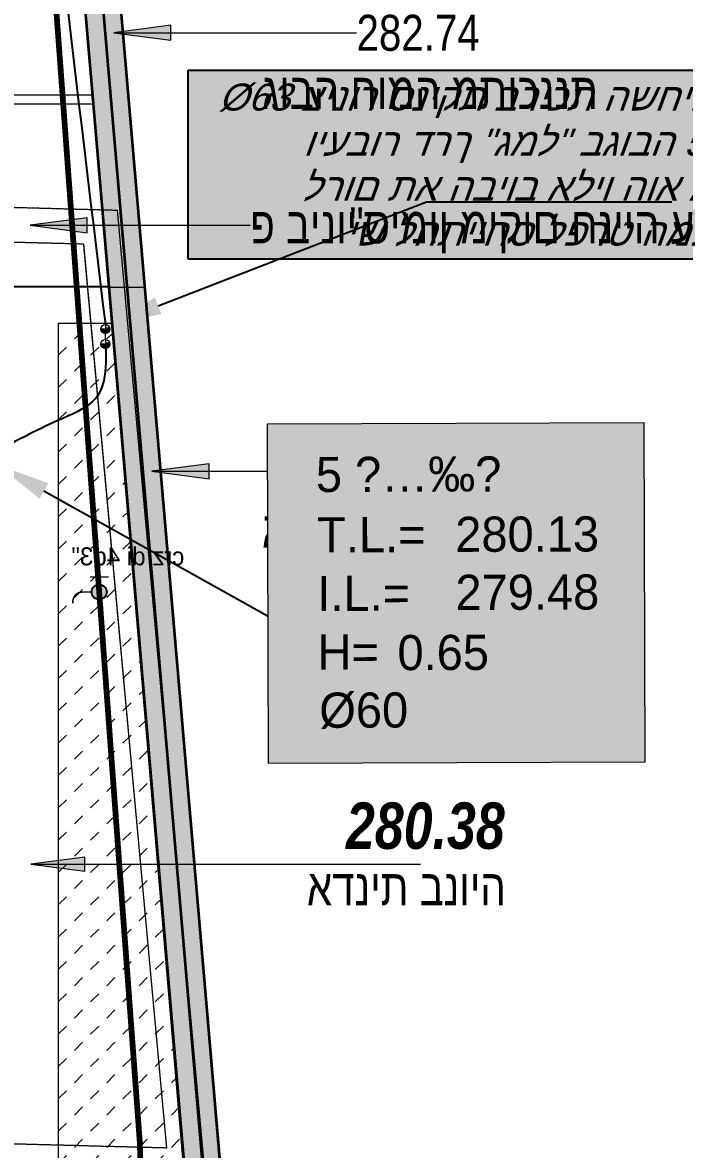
# Model space of a CAD drawing. Header units: centimetres. Extents: x 14435 to 32127, y -4289 to 2500.
# Drawn here: x 27808 to 28175, y -1611 to -985 of the extents above; entities that cross this region are included whole.
import ezdxf
from ezdxf import colors
from ezdxf.entities.mleader import LeaderData, LeaderLine
from ezdxf.lldxf.tags import DXFTag
from ezdxf.math import Vec2, Vec3

# ---------------------------------------------------------------- set-up
doc = ezdxf.new("R2010")
doc.units = ezdxf.units.CM
doc.set_wipeout_variables(frame=1)
doc.linetypes.add('Dash 1_5mm', pattern=[0.3, 0.15, -0.15])
doc.linetypes.add('Dash Tiny', pattern=[0.12, 0.06, -0.06])
for name, color, linetype in [('A', 251, 'Continuous'), ('BLACK', 250, 'Continuous'), ('cold water', 150, 'Continuous'), ('hot water', 1, 'Continuous'), ('num of plumbing', 250, 'Continuous'), ('text', 250, 'Continuous'), ('ברז גן', 5, 'Continuous')]:
    doc.layers.add(name, color=color, linetype=linetype)
for name, color, linetype, lineweight in [('A-DETL', 7, 'Continuous', 5), ('A-FLOR', 7, 'Continuous', 13), ('A-FLOR-HRAL', 7, 'Continuous', 5), ('A-FLOR-PATT', 7, 'Continuous', 13), ('A-WALL', 7, 'Continuous', 13), ('A-WALL-PATT', 7, 'Continuous', 35), ('G-ANNO-DIMS', 7, 'Continuous', 5), ('G-ANNO-TEXT', 7, 'Continuous', 5)]:
    doc.layers.add(name, color=color, linetype=linetype, lineweight=lineweight)
for name, color, linetype, lineweight, true_color in [('PDF_0-Buildline', 4, 'Continuous', 5, 0x00ffff), ('PDF_0-GDR', 3, 'Continuous', 5, 0x00ff00), ('PDF__THUM_SHIVUK', 30, 'Continuous', 5, 0xff7f00), ('PDF_C1660_0_1', 3, 'Continuous', 5, 0x00ff00), ('מפת מדידה_dwg', 8, 'Continuous', 5, 0x767676)]:
    doc.layers.add(name, color=color, linetype=linetype, lineweight=lineweight, true_color=true_color)
doc.styles.add('Arial_10', font='arial.ttf', dxfattribs={"width": 0.8, "height": 20})
doc.styles.add('Arial_B_I', font='arialbi.ttf', dxfattribs={"width": 0.8, "height": 25.793651})
doc.styles.add('MUR', font='MIRYL', dxfattribs={"oblique": 20})
doc.styles.add('SH20', font='simpheb', dxfattribs={"height": 20})
doc.styles.add('SIVAN_M', font='SIVAN_M.shx', dxfattribs={"height": 0.4})
tags = doc.linetypes.add('DRAIN2', pattern='A,401.125552,-120.118606,["Drain",Standard,S=106.77204,R=0,X=0,Y=-53.993048],-453.689436', length=974.933594).pattern_tags.tags
tags[6] = DXFTag(74, 10)
tags = doc.linetypes.add('WATER', pattern='A,7.5,-1.155096,["Water",Standard,S=1.5,R=0,X=0,Y=-0.35773],-8.414339,7.5', length=24.569435).pattern_tags.tags
tags[6] = DXFTag(74, 10)

# ---------------------------------------------------------------- blocks, each defined once
blk = doc.blocks.new('Top Rail Type - Top Rail_Internal_-1047668-קרקע פיתוח')
at = {"layer": 'A-FLOR-HRAL'}
for p, q in [((1361.48, -2562.05), (1048.43, -2562.05)), ((1361.48, -2562.05), (1361.48, -2567.05)), ((1361.48, -2567.05), (1048.43, -2567.05))]:
    blk.add_line(p, q, dxfattribs=at)
blk = doc.blocks.new('מפת מדידה_dwg-896485-קרקע פיתוח')
at = {"layer": 'PDF_0-Buildline', "color": 131, "lineweight": 13, "true_color": 0xaaffff, "flags": 128}
for points in [[(31974.53, 23936.08), (32580.85, 23680.01), (32429.54, 23157.28), (31765.01, 23437.69)], [(31985.11, 23909.63), (32556.52, 23669.43), (32416.84, 23184.79), (31791.47, 23448.27)]]:
    blk.add_lwpolyline(points, close=True, dxfattribs=at)
at = {"layer": 'PDF_0-GDR', "color": 81, "lineweight": 13, "true_color": 0xaaffaa, "flags": 128}
for points in [[(32374.51, 23011.25), (32997.77, 25122.28), (32147.01, 25373.06), (31040.17, 25882.04), (30300.52, 23866.25)], [(33944.87, 24842), (33016.82, 25115.93), (32408.37, 23055.69)]]:
    blk.add_lwpolyline(points, dxfattribs=at)
at = {"layer": 'PDF__THUM_SHIVUK', "color": 41, "true_color": 0xffd4aa, "flags": 128}
blk.add_lwpolyline([(31033.83, 25895.27), (32150.71, 25382.06), (33009.94, 25128.63), (32343.83, 22871.05), (31923.74, 23045.64), (31504.71, 23223.94), (31087.79, 23405.95), (30672.46, 23591.65), (30259.25, 23781.59)], dxfattribs=at)
at = {"layer": 'PDF_C1660_0_1', "color": 81, "lineweight": 13, "true_color": 0xaaffaa}
blk.add_line((33010.47, 25128.63), (32343.83, 22870.52), dxfattribs=at)
blk = doc.blocks.new('pituah')
at = {"layer": 'A-FLOR-PATT', "lineweight": 5, "true_color": 0x85a877}
h = blk.add_hatch(dxfattribs=at)
h.set_pattern_fill('FP_43', color=252, style=0, pattern_type=2)
h.set_pattern_definition([(45, (59213.416, -9548.803), (-8.980256, 8.980256), [6.35, -6.35])])
h.paths.add_polyline_path([(60577.06, -12855.46), (60632.49, -12855.46), (60579.41, -12237.37), (60549.83, -12237.37), (60549.83, -12855.46)], flags=0)
at = {"layer": 'A-WALL-PATT', "lineweight": 13, "true_color": 0x636466}
for points in [[(60577.06, -12209.93), (60596.98, -12208.22), (60465.6, -10678.27), (60445.67, -10679.98), (60556.4, -11969.41)], [(60661.41, -12958.46), (60596.98, -12208.22), (60577.06, -12209.93), (60641.33, -12958.46), (60651.37, -12958.46)]]:
    blk.add_hatch(color=251, dxfattribs=at).paths.add_polyline_path(points, flags=0)
at = {"layer": 'G-ANNO-DIMS'}
blk.add_hatch(color=256, dxfattribs=at).paths.add_polyline_path([(60534.41, -12537.91), (60564.41, -12541.86), (60564.41, -12533.96)], flags=0)
at = {"layer": 'G-ANNO-TEXT'}
for points in [[(60580.42, -12076.11), (60612.17, -12080.29), (60612.17, -12071.93)], [(60533.95, -12183.06), (60565.7, -12187.24), (60565.7, -12178.88)], [(60601.58, -12319.65), (60633.33, -12323.83), (60633.33, -12315.47)]]:
    blk.add_hatch(color=256, dxfattribs=at).paths.add_polyline_path(points, flags=0)
at = {"layer": 'A-DETL', "color": 176, "lineweight": 35, "true_color": 0x000080}
blk.add_line((60454.78, -10669.16), (60656.2, -13014.65), dxfattribs=at)
at = {"layer": 'A-DETL', "color": 2, "linetype": 'Dash 1_5mm', "lineweight": 13, "true_color": 0xffff00}
for p, q in [((59924.42, -12156.66), (60582.36, -12174.62)), ((59943.9, -12177.45), (60563.54, -12193.33)), ((60563.54, -12193.33), (60609.74, -12695.57)), ((60609.74, -12695.57), (59931.36, -12677.65))]:
    blk.add_line(p, q, dxfattribs=at)
at = {"layer": 'A-DETL'}
blk.add_line((60577.24, -12217.37), (60597.77, -12217.37), dxfattribs=at)
at = {"layer": 'A-DETL', "linetype": 'Dash Tiny'}
blk.add_line((60646.11, -12897.2), (60597.99, -12336.77), dxfattribs=at)
at = {"layer": 'A-FLOR'}
for p, q in [((60258.49, -12216.77), (60577.64, -12216.77)), ((60577.69, -12217.37), (60524.83, -12217.37)), ((60549.83, -12855.46), (60549.83, -12237.37)), ((60549.83, -12237.37), (60579.41, -12237.37))]:
    blk.add_line(p, q, dxfattribs=at)
at = {"layer": 'A-WALL', "lineweight": 35}
for p, q in [((60661.41, -12958.46), (60463.89, -10658.34)), ((60445.67, -10679.98), (60634.32, -12876.77))]:
    blk.add_line(p, q, dxfattribs=at)
at = {"layer": 'G-ANNO-DIMS'}
for p, q in [((60564.41, -12533.96), (60534.41, -12537.91)), ((60564.41, -12541.86), (60564.41, -12533.96)), ((60534.41, -12537.91), (60564.41, -12541.86)), ((60534.41, -12537.91), (60750.7, -12537.91))]:
    blk.add_line(p, q, dxfattribs=at)
at = {"layer": 'G-ANNO-TEXT'}
for p, q in [((60612.17, -12071.93), (60580.42, -12076.11)), ((60612.17, -12080.29), (60612.17, -12071.93)), ((60580.42, -12076.11), (60612.17, -12080.29)), ((60580.42, -12076.11), (60659.69, -12076.11)), ((60659.69, -12076.11), (60715.25, -12076.11)), ((60565.7, -12178.88), (60533.95, -12183.06)), ((60565.7, -12187.24), (60565.7, -12178.88)), ((60533.95, -12183.06), (60565.7, -12187.24)), ((60533.95, -12183.06), (60656.23, -12183.06)), ((60633.33, -12315.47), (60601.58, -12319.65)), ((60633.33, -12323.83), (60633.33, -12315.47)), ((60601.58, -12319.65), (60633.33, -12323.83)), ((60601.58, -12319.65), (60659.69, -12319.65)), ((60659.69, -12319.65), (60715.25, -12319.65))]:
    blk.add_line(p, q, dxfattribs=at)
at = {"layer": 'A-FLOR-HRAL'}
blk.add_blockref('Top Rail Type - Top Rail_Internal_-1047668-קרקע פיתוח', (59207.07, -9548.8), dxfattribs=at)
at = {"layer": 'מפת מדידה_dwg', "color": 31, "true_color": 0xffbfaa, "rotation": 21.33280097992486}
blk.add_blockref('מפת מדידה_dwg-896485-קרקע פיתוח', (38848.27, -46084.56), dxfattribs=at)
at = {"layer": 'G-ANNO-DIMS', "insert": (60709.38, -12503.62), "char_height": 25.794, "width": 99.1684, "attachment_point": 1, "line_spacing_factor": 0.941778, "style": 'Arial_B_I'}
blk.add_mtext('280.38', dxfattribs=at)
at = {"layer": 'G-ANNO-TEXT', "char_height": 20, "attachment_point": 1, "style": 'Arial_10'}
for s, insert, width in [('282.74', (60715.25, -12066.11), 84.6582), ('גובה חומה מתוכננת', (60662.86, -12098.53), 211.6455), ('\\fArial|b0|i0|c177|p34|;\\W.8;"', (60711.27, -12173.06), 9.6202), ('פ בינוי', (60656.23, -12173.06), 66.7004), ('סימון מיקום חנייה ע', (60719.2, -12173.06), 207.156), ('282.53', (60715.25, -12309.65), 84.6582), ('גובה חומה מתוכננת', (60662.86, -12342.06), 211.6455), ('אדנית בנויה', (60687.71, -12540.82), 125.0632)]:
    blk.add_mtext(s, dxfattribs=dict(at, insert=insert, width=width))
blk = doc.blocks.new('G_LABELD')
blk.add_wipeout([(0, 193.3), (214.2, 193.3), (214.2, 0), (0, 0)])
at = {"true_color": 0xffffff, "transparency": 33554687}
h = blk.add_hatch(color=7, dxfattribs=at)
h.dxf.hatch_style = 1
h.paths.add_polyline_path([(214.2, 193.3), (0, 193.3), (0, 0), (214.2, 0)])
h.paths.add_polyline_path([(101.57, 82.02), (134.87, 82.02), (134.87, 112.02), (101.57, 112.02)], flags=24)
h.paths.add_polyline_path([(101.57, 115.07), (144.17, 115.07), (144.17, 145.07), (101.57, 145.07)], flags=24)
h.paths.add_polyline_path([(23, 48.33), (71.1, 48.33), (71.1, 78.33), (23, 78.33)], flags=24)
h.paths.add_polyline_path([(23.9, 15.2), (54.08, 15.2), (54.08, 45.2), (23.9, 45.2)], flags=24)
h.paths.add_polyline_path([(23, 81.67), (93, 81.67), (93, 111.67), (23, 111.67)], flags=24)
h.paths.add_polyline_path([(68.49, 47.86), (98.67, 47.86), (98.67, 77.86), (68.49, 77.86)], flags=24)
h.paths.add_polyline_path([(22.36, 149.37), (148.55, 149.37), (148.55, 179.37), (22.36, 179.37)], flags=24)
h.paths.add_polyline_path([(23, 115), (102.52, 115), (102.52, 145), (23, 145)], flags=24)
at = {"color": 0, "linetype": 'Continuous', "lineweight": 13}
for p, q in [((0, 193.3), (214.2, 193.3)), ((0, 0), (0, 193.3)), ((214.2, 0), (214.2, 193.3)), ((214.2, 0), (0, 0))]:
    blk.add_line(p, q, dxfattribs=at)
at = {"color": 0, "lineweight": 9, "style": 'SH20'}
for s, p in [('T.L.=', (28, 120)), ('I.L.=', (28, 86.67)), ('H=', (28, 53.33))]:
    blk.add_text(s, height=20, dxfattribs=at).set_placement(p)
blk.add_attdef('NUMBER', (27.36, 154.37), '', height=20, dxfattribs=at)
at = {"color": 0, "lineweight": 9}
for tag, p in [('TL', (106.57, 120.07)), ('IL', (106.57, 87.02)), ('H', (73.49, 52.86)), ('D', (28.9, 20.2))]:
    blk.add_attdef(tag, p, '', height=20, dxfattribs=at)
blk = doc.blocks.new('zekef m.k')
at = {"layer": 'hot water', "color": 5, "lineweight": 5, "ltscale": 20}
blk.add_line((3584, 2419.2, 6.4), (3580.7, 2419.2, 6.4), dxfattribs=at)
for centre in [(3578.2, 2419.2, 6.4), (3586.5, 2419.2, 6.4)]:
    blk.add_circle(centre, 2.5, dxfattribs=at)
at = {"layer": 'num of plumbing', "lineweight": 0}
for p, q in [((3575.7, 2419.2, 6.4), (3580.7, 2419.2, 6.4)), ((3578.2, 2420.81, 6.4), (3577.6, 2420.22, 6.4)), ((3578.2, 2420.11, 6.4), (3577.61, 2420.71, 6.4)), ((3578.2, 2419.5, 6.4), (3577.63, 2420.07, 6.4)), ((3578.2, 2421.43, 6.4), (3577.64, 2420.87, 6.4)), ((3578.2, 2420.2, 6.4), (3577.75, 2419.75, 6.4)), ((3578.2, 2420.73, 6.4), (3577.76, 2421.17, 6.4)), ((3578.2, 2419.59, 6.4), (3578, 2419.39, 6.4)), ((3578.2, 2421.34, 6.4), (3578.01, 2421.53, 6.4)), ((3578.2, 2421.7, 6.4), (3578.2, 2416.7, 6.4)), ((3578.46, 2421.69, 6.4), (3578.2, 2421.43, 6.4)), ((3578.97, 2421.58, 6.4), (3578.2, 2420.81, 6.4)), ((3579.39, 2421.4, 6.4), (3578.2, 2420.2, 6.4)), ((3580.34, 2419.2, 6.4), (3578.2, 2421.34, 6.4)), ((3579.76, 2421.15, 6.4), (3578.2, 2419.59, 6.4)), ((3579.73, 2419.2, 6.4), (3578.2, 2420.73, 6.4)), ((3579.11, 2419.2, 6.4), (3578.2, 2420.11, 6.4)), ((3578.5, 2419.2, 6.4), (3578.2, 2419.5, 6.4)), ((3578.42, 2419.2, 6.4), (3578.32, 2419.1, 6.4)), ((3580.69, 2419.02, 6.4), (3578.38, 2416.71, 6.4)), ((3578.53, 2416.72, 6.4), (3578.38, 2416.87, 6.4)), ((3580.08, 2420.85, 6.4), (3578.42, 2419.2, 6.4)), ((3580.69, 2419.46, 6.4), (3578.46, 2421.69, 6.4)), ((3580.11, 2417.59, 6.4), (3578.5, 2419.2, 6.4)), ((3579.04, 2419.2, 6.4), (3578.59, 2418.76, 6.4)), ((3579.02, 2416.84, 6.4), (3578.64, 2417.23, 6.4)), ((3579.65, 2419.2, 6.4), (3578.77, 2418.32, 6.4)), ((3579.81, 2417.28, 6.4), (3578.77, 2418.32, 6.4)), ((3579.44, 2417.03, 6.4), (3578.79, 2417.69, 6.4)), ((3580.26, 2419.2, 6.4), (3578.8, 2417.74, 6.4)), ((3580.34, 2420.5, 6.4), (3579.04, 2419.2, 6.4)), ((3580.36, 2417.95, 6.4), (3579.11, 2419.2, 6.4)), ((3580.5, 2418.21, 6.4), (3579.19, 2416.9, 6.4)), ((3580.43, 2420.34, 6.4), (3579.34, 2421.43, 6.4)), ((3580.54, 2420.09, 6.4), (3579.65, 2419.2, 6.4)), ((3580.56, 2418.37, 6.4), (3579.73, 2419.2, 6.4)), ((3580.67, 2419.61, 6.4), (3580.26, 2419.2, 6.4)), ((3580.68, 2418.86, 6.4), (3580.34, 2419.2, 6.4)), ((3584, 2419.2, 6.4), (3589, 2419.2, 6.4)), ((3586.5, 2420.81, 6.4), (3585.9, 2420.22, 6.4)), ((3586.5, 2420.11, 6.4), (3585.91, 2420.71, 6.4)), ((3586.5, 2419.5, 6.4), (3585.93, 2420.07, 6.4)), ((3586.5, 2421.43, 6.4), (3585.94, 2420.87, 6.4)), ((3586.5, 2420.2, 6.4), (3586.05, 2419.75, 6.4)), ((3586.5, 2420.73, 6.4), (3586.06, 2421.17, 6.4)), ((3586.5, 2419.59, 6.4), (3586.3, 2419.39, 6.4)), ((3586.5, 2421.34, 6.4), (3586.31, 2421.53, 6.4)), ((3586.5, 2421.7, 6.4), (3586.5, 2416.7, 6.4)), ((3586.76, 2421.69, 6.4), (3586.5, 2421.43, 6.4)), ((3587.27, 2421.58, 6.4), (3586.5, 2420.81, 6.4)), ((3587.69, 2421.4, 6.4), (3586.5, 2420.2, 6.4)), ((3588.64, 2419.2, 6.4), (3586.5, 2421.34, 6.4)), ((3588.06, 2421.15, 6.4), (3586.5, 2419.59, 6.4)), ((3588.03, 2419.2, 6.4), (3586.5, 2420.73, 6.4)), ((3587.41, 2419.2, 6.4), (3586.5, 2420.11, 6.4)), ((3586.8, 2419.2, 6.4), (3586.5, 2419.5, 6.4)), ((3586.72, 2419.2, 6.4), (3586.62, 2419.1, 6.4)), ((3588.99, 2419.02, 6.4), (3586.68, 2416.71, 6.4)), ((3586.83, 2416.72, 6.4), (3586.68, 2416.87, 6.4)), ((3588.38, 2420.85, 6.4), (3586.72, 2419.2, 6.4)), ((3588.99, 2419.46, 6.4), (3586.76, 2421.69, 6.4)), ((3588.41, 2417.59, 6.4), (3586.8, 2419.2, 6.4)), ((3587.34, 2419.2, 6.4), (3586.89, 2418.76, 6.4)), ((3587.32, 2416.84, 6.4), (3586.94, 2417.23, 6.4)), ((3587.95, 2419.2, 6.4), (3587.07, 2418.32, 6.4)), ((3588.11, 2417.28, 6.4), (3587.07, 2418.32, 6.4)), ((3587.74, 2417.03, 6.4), (3587.09, 2417.69, 6.4)), ((3588.56, 2419.2, 6.4), (3587.1, 2417.74, 6.4)), ((3588.64, 2420.5, 6.4), (3587.34, 2419.2, 6.4)), ((3588.66, 2417.95, 6.4), (3587.41, 2419.2, 6.4)), ((3588.8, 2418.21, 6.4), (3587.49, 2416.9, 6.4)), ((3588.73, 2420.34, 6.4), (3587.64, 2421.43, 6.4)), ((3588.84, 2420.09, 6.4), (3587.95, 2419.2, 6.4)), ((3588.86, 2418.37, 6.4), (3588.03, 2419.2, 6.4)), ((3588.97, 2419.61, 6.4), (3588.56, 2419.2, 6.4)), ((3588.98, 2418.86, 6.4), (3588.64, 2419.2, 6.4))]:
    blk.add_line(p, q, dxfattribs=at)
for centre in [(3578.2, 2419.2, 6.4), (3586.5, 2419.2, 6.4)]:
    blk.add_circle(centre, 2.5, dxfattribs=at)
for centre, start, end in [((3579.17, 2420.45, 6.4), 127.76098, 232.23902), ((3577.23, 2417.95, 6.4), 307.76098, 52.23902), ((3587.47, 2420.45, 6.4), 127.76098, 232.23902), ((3585.53, 2417.95, 6.4), 307.76098, 52.23902)]:
    blk.add_arc(centre, 1.58, start, end, dxfattribs=at)
blk = doc.blocks.new('ברז גן')
at = {"layer": 'num of plumbing', "transparency": 33554687}
h = blk.add_hatch(color=5, dxfattribs=at)
h.dxf.hatch_style = 1
h.paths.add_polyline_path([(4863.6, 4271.4, 1), (4883.6, 4271.4, 1)])
at = {"layer": 'num of plumbing'}
blk.add_circle((4873.6, 4271.4), 10, dxfattribs=at)
at = {"layer": 'ברז גן', "const_width": 2}
for points in [[(4861.3, 4291.4), (4886.3, 4291.4)], [(4873.8, 4281.4), (4873.8, 4291.4)]]:
    blk.add_lwpolyline(points, dxfattribs=at)
blk.add_lwpolyline([(4863.6, 4271.4), (4851.6, 4271.4, 0.414214), (4838.6, 4258.4), (4838.6, 4256.4)], format="xyb", dxfattribs=at)

msp = doc.modelspace()

# ---------------------------------------------------------------- block references
msp.add_blockref('pituah', (-32722.21, 11084.93))

# ---------------------------------------------------------------- next in the draw order: linework, layer by layer
at = {"color": 6, "linetype": 'DRAIN2', "ltscale": 0.005}
for points, knots in [([(27420.63, -328.23), (27541.16, -363.85), (27773.78, -432.59), (27812.75, -814.93), (27839.35, -1035.43), (27853.56, -1153.27)], [0, 0, 0, 0, 342.697758, 661.349911, 1027.138712, 1027.138712, 1027.138712, 1027.138712]), ([(27853.83, -1166.56), (27853.86, -1176.43), (27853.92, -1195.61), (27821.48, -1208.42), (27802.52, -1218.68), (27790.77, -1225.03)], [0, 0, 0, 0, 26.835392, 52.169151, 93.470324, 93.470324, 93.470324, 93.470324])]:
    msp.add_open_spline(points, degree=3, knots=knots, dxfattribs=at)
at = {"layer": 'cold water', "linetype": 'WATER', "lineweight": 15, "ltscale": 0.08, "const_width": 3.2}
msp.add_lwpolyline([(25852.92, -1715.2), (27772.99, -1715.2, 0.435947), (27872.72, -1607.84), (27772.73, -252.17)], format="xyb", dxfattribs=at)

# ---------------------------------------------------------------- next in the draw order: block references
at = {"rotation": 270}
msp.add_blockref('zekef m.k', (25434.36, 2422.43, -6.4), dxfattribs=at)
at = {"layer": 'num of plumbing', "xscale": 0.4184556890603905, "yscale": 0.4184556890603905, "zscale": 0.4184556890603905}
msp.add_blockref('ברז גן', (25810.75, -3089.21), dxfattribs=at)

# ---------------------------------------------------------------- next in the draw order: texts
at = {"layer": 'BLACK', "color": 1, "insert": (27907.05, -1019.38), "char_height": 15, "attachment_point": 1, "line_spacing_factor": 0.99999, "style": 'MUR', "bg_fill": 17, "box_fill_scale": 1.5, "bg_fill_color": 255, "bg_fill_transparency": 0}
msp.add_mtext_dynamic_manual_height_columns('\\A1;\\pxqc;{\\fArial|b0|i0|c177|p34;%%C\\fArial|b0|i0|c0|p34;63 \\fArial|b0|i0|c177|p34;צינור סניקת בריכת השחיה יהיה בקוטר\\P      ויעבור דרך "גמל" בגובה 50 ס"מ מעל לרום תא הביוב אליו הוא מתחבר.\\fArial|b0|i0|c0|p34;\\P\\fArial|b0|i0|c177|p34;יש להתייחס לפרט המצורף.}', width=397.2185, gutter_width=252.09, heights=[0], dxfattribs=at)
at = {"layer": 'G-ANNO-TEXT', "char_height": 20, "attachment_point": 1, "style": 'Arial_10'}
for insert, width in [((28115.28, -1013.6), 4.4895), ((28167.92, -1088.13), 7.6962), ((28115.28, -1257.13), 4.4895), ((28068.69, -1455.89), 7.6962)]:
    msp.add_mtext('\\fArial|b0|i0|c177|p34|;\\W.8; ', dxfattribs=dict(at, insert=insert, width=width))
at = {"layer": 'text', "color": 7, "style": 'SIVAN_M', "text_generation_flag": 2}
msp.add_text('crz di 4q3"', height=10, dxfattribs=at).set_placement((27897.42, -1286.97))

# ---------------------------------------------------------------- next in the draw order: leaders
at = {"layer": 'A', "color": 6, "linetype": 'Continuous', "lineweight": -3}
ml = msp.add_multileader_mtext('Standard', dxfattribs=at)
ml.set_content('')
ml.set_leader_properties()
ml.build(insert=Vec2(0, 0))
ml.multileader.update_dxf_attribs({"text_right_attachment_type": 6, "dogleg_length": 0.36, "arrow_head_size": 30})
ctx = ml.context
ctx.base_point, ctx.char_height, ctx.arrow_head_size, ctx.landing_gap_size, ctx.plane_origin = Vec3(28080.15, -1315.24, 12.8), 0.18, 30, 0.09, Vec3(27482.94, -1224.96, 12.8)
ctx.right_attachment = 6
notes = []
notes.append((ctx, [(1, (1, 1, 0), (27943.98, -1315.24, 12.8), (1, 0), 136.17, [(0, [(27793.29, -1231, 12.8)], 0, [])])]))
ctx.mtext, ml.multileader.dxf.content_type = None, 0
at = {"layer": 'BLACK', "color": 1, "lineweight": 18}
ml = msp.add_multileader_mtext('Standard', dxfattribs=at)
ml.set_content('')
ml.set_leader_properties()
ml.build(insert=Vec2(0, 0))
ml.multileader.update_dxf_attribs({"text_right_attachment_type": 6, "dogleg_length": 0.36, "arrow_head_size": 30})
ctx = ml.context
ctx.base_point, ctx.char_height, ctx.arrow_head_size, ctx.landing_gap_size, ctx.plane_origin = Vec3(28168.1, -1085.08, 6.4), 0.18, 30, 0.09, Vec3(27992.7, -1327.56, 6.4)
ctx.right_attachment = 6
notes.append((ctx, [(1, (1, 1, 0), (28031.93, -1085.08, 6.4), (1, 0), 136.17, [(0, [(27854.9, -1153.66, 6.4)], 0, [])])]))
ctx.mtext, ml.multileader.dxf.content_type = None, 0
for ctx, leaders in notes:
    for number, flags, end, landing, length, lines in leaders:
        leader = LeaderData()
        leader.index, (leader.has_last_leader_line, leader.has_dogleg_vector, leader.attachment_direction) = number, flags
        leader.last_leader_point, leader.dogleg_vector, leader.dogleg_length = Vec3(end), Vec3(landing), length
        for number, points, colour, breaks in lines:
            line = LeaderLine()
            line.index, line.vertices, line.color, line.breaks = number, Vec3.list(points), colors.encode_raw_color(colour), breaks
            leader.lines.append(line)
        ctx.leaders.append(leader)

# ---------------------------------------------------------------- next in the draw order: block references
at = {"layer": 'A', "color": 6, "linetype": 'Continuous', "lineweight": -3}
ref = msp.add_blockref('G_LABELD', (27944.23, -1397.02), dxfattribs=dict(at, xscale=0.9760067125500841, yscale=0.9760067125500841, zscale=0.9760067125500841, rotation=0.1780191163896052))
ref.add_attrib('NUMBER', '5 \x81…‰\x81', (27970.47, -1246.27), dxfattribs={"layer": '0', "color": 0, "lineweight": 30, "height": 19.52, "rotation": 0.17802, "style": 'SH20'})
ref.add_attrib('H', '0.65', (28015.8, -1345.2), dxfattribs={"layer": '0', "color": 0, "lineweight": 30, "height": 19.52, "rotation": 0.17802})
ref.add_attrib('D', '%%C60', (27972.38, -1377.22), dxfattribs={"layer": '0', "color": 0, "lineweight": 30, "height": 19.52, "rotation": 0.17802})
ref.add_attrib('TL', '280.13', (28047.88, -1279.51), dxfattribs={"layer": '0', "color": 0, "lineweight": 30, "height": 19.52, "rotation": 0.17802})
ref.add_attrib('IL', '279.48', (28047.98, -1311.77), dxfattribs={"layer": '0', "color": 0, "lineweight": 30, "height": 19.52, "rotation": 0.17802})

doc.saveas('drawing.dxf')
